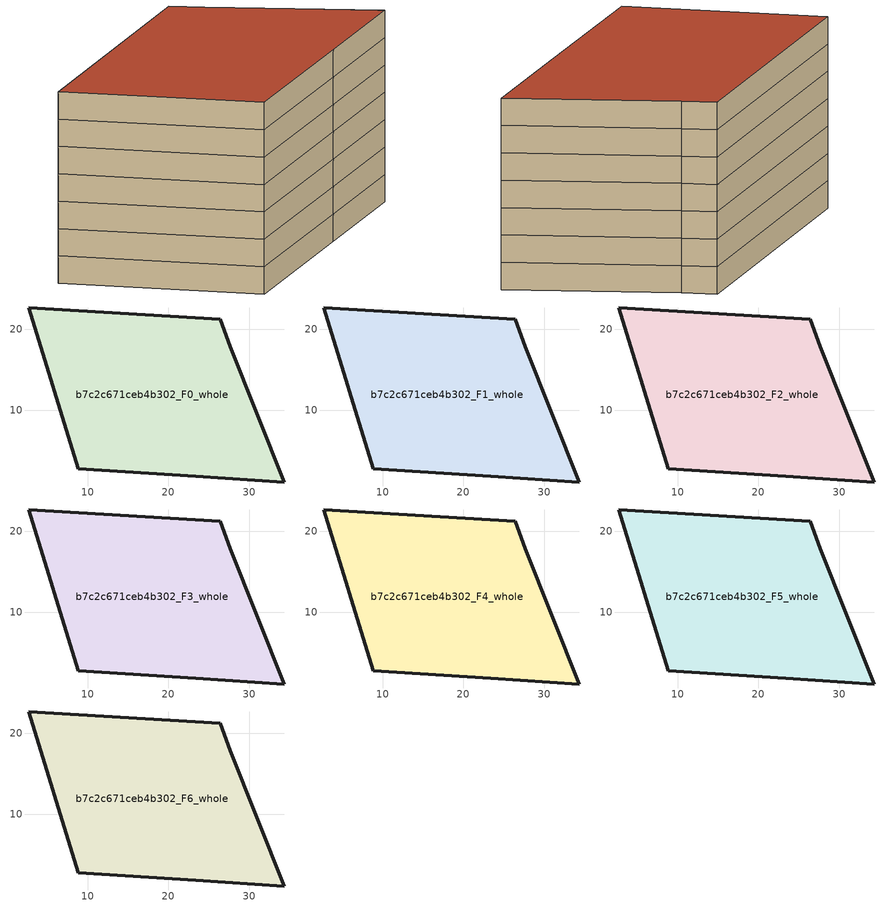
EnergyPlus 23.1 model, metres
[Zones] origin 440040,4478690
b7c2c671ceb4b302_F0_whole
 floor ground (EU_floor_Construction): 26.39,21.24 27.65,17.85 34.33,1.13 23.4,1.83 8.85,2.8 2.72,22.65 z0
 wall outside (EU_wall_Construction): 34.33,1.13 27.65,17.85 26.39,21.24 2.72,22.65 8.85,2.8 23.4,1.83 34.33,1.13 z0:3
b7c2c671ceb4b302_F1_whole
 floor to b7c2c671ceb4b302_F0_whole (EU_floor_Construction): 26.39,21.24 27.65,17.85 34.33,1.13 23.4,1.83 8.85,2.8 2.72,22.65 z3
 wall outside (EU_wall_Construction): 34.33,1.13 27.65,17.85 26.39,21.24 2.72,22.65 8.85,2.8 23.4,1.83 34.33,1.13 z3:6
b7c2c671ceb4b302_F2_whole
 floor to b7c2c671ceb4b302_F1_whole (EU_floor_Construction): 26.39,21.24 27.65,17.85 34.33,1.13 23.4,1.83 8.85,2.8 2.72,22.65 z6
 wall outside (EU_wall_Construction): 34.33,1.13 27.65,17.85 26.39,21.24 2.72,22.65 8.85,2.8 23.4,1.83 34.33,1.13 z6:9
b7c2c671ceb4b302_F3_whole
 floor to b7c2c671ceb4b302_F2_whole (EU_floor_Construction): 26.39,21.24 27.65,17.85 34.33,1.13 23.4,1.83 8.85,2.8 2.72,22.65 z9
 wall outside (EU_wall_Construction): 34.33,1.13 27.65,17.85 26.39,21.24 2.72,22.65 8.85,2.8 23.4,1.83 34.33,1.13 z9:12
b7c2c671ceb4b302_F4_whole
 floor to b7c2c671ceb4b302_F3_whole (EU_floor_Construction): 26.39,21.24 27.65,17.85 34.33,1.13 23.4,1.83 8.85,2.8 2.72,22.65 z12
 wall outside (EU_wall_Construction): 34.33,1.13 27.65,17.85 26.39,21.24 2.72,22.65 8.85,2.8 23.4,1.83 34.33,1.13 z12:15
b7c2c671ceb4b302_F5_whole
 floor to b7c2c671ceb4b302_F4_whole (EU_floor_Construction): 26.39,21.24 27.65,17.85 34.33,1.13 23.4,1.83 8.85,2.8 2.72,22.65 z15
 wall outside (EU_wall_Construction): 34.33,1.13 27.65,17.85 26.39,21.24 2.72,22.65 8.85,2.8 23.4,1.83 34.33,1.13 z15:18
b7c2c671ceb4b302_F6_whole
 floor to b7c2c671ceb4b302_F5_whole (EU_floor_Construction): 26.39,21.24 27.65,17.85 34.33,1.13 23.4,1.83 8.85,2.8 2.72,22.65 z18
 wall outside (EU_wall_Construction): 34.33,1.13 27.65,17.85 26.39,21.24 2.72,22.65 8.85,2.8 23.4,1.83 34.33,1.13 z18:21
 roof outside (EU_roof_Construction): 34.33,1.13 27.65,17.85 26.39,21.24 2.72,22.65 8.85,2.8 23.4,1.83 z21
[Building]
EU S2 Campaign: North Axis=0; Terrain=City; Solar Distribution=FullExterior
[Site:Location]
Madrid: Latitude=40.5; Longitude=-3.5; Time Zone=1; Elevation=609
[SizingPeriod:WeatherFileDays]
AnnualSizingPeriod: Begin Month=1; Begin Day of Month=1; End Month=12; End Day of Month=31; Day of Week for Start Day=Monday; Use Weather File Daylight Saving Period=No; Use Weather File Rain and Snow Indicators=No
[MATERIAL]
EU_InternalMass_Material: Roughness=MediumRough; Thickness=0.1; Conductivity=1; Density=1800; Specific Heat=900; Thermal Absorptance=0.9; Solar Absorptance=0.7; Visible Absorptance=0.7
[MATERIAL:NOMASS] Roughness=MediumRough; Thermal Absorptance=0.9; Solar Absorptance=0.7; Visible Absorptance=0.7
Name | Thermal Resistance
EU_wall_NoMass | 0.609216
EU_roof_NoMass | 0.513268
EU_floor_NoMass | 0.568163
[CONSTRUCTION]
EU_wall_Construction: EU_wall_NoMass
EU_roof_Construction: EU_roof_NoMass
EU_floor_Construction: EU_floor_NoMass
EU_InternalMass_Construction: EU_InternalMass_Material
[ZONE] Type=1; Multiplier=1; Ceiling Height=autocalculate; Volume=1438.93; Floor Area=autocalculate; Part of Total Floor Area=Yes
b7c2c671ceb4b302_F0_whole; b7c2c671ceb4b302_F1_whole; b7c2c671ceb4b302_F2_whole; b7c2c671ceb4b302_F3_whole; b7c2c671ceb4b302_F4_whole; b7c2c671ceb4b302_F5_whole; b7c2c671ceb4b302_F6_whole
[INTERNALMASS] Construction=EU_InternalMass_Construction; Surface Area=479.644
Name | Zone or ZoneList
b7c2c671ceb4b302_F0_whole_EU_InternalMass | b7c2c671ceb4b302_F0_whole
b7c2c671ceb4b302_F1_whole_EU_InternalMass | b7c2c671ceb4b302_F1_whole
b7c2c671ceb4b302_F2_whole_EU_InternalMass | b7c2c671ceb4b302_F2_whole
b7c2c671ceb4b302_F3_whole_EU_InternalMass | b7c2c671ceb4b302_F3_whole
b7c2c671ceb4b302_F4_whole_EU_InternalMass | b7c2c671ceb4b302_F4_whole
b7c2c671ceb4b302_F5_whole_EU_InternalMass | b7c2c671ceb4b302_F5_whole
b7c2c671ceb4b302_F6_whole_EU_InternalMass | b7c2c671ceb4b302_F6_whole
[OTHEREQUIPMENT] Fuel Type=Electricity; Design Level Calculation Method=Watts/Area; Power per Zone Floor Area=1; Fraction Latent=0; Fraction Radiant=0; Fraction Lost=0; Carbon Dioxide Generation Rate=0; EndUse Subcategory=EU_Step8_InternalGains
Name | Zone or ZoneList or Space or SpaceList | Schedule
EU_Step8_InternalGain_b7c2c671ceb4b302_F0_whole_f000 | b7c2c671ceb4b302_F0_whole | EU_Step8_GainSchedule_b7c2c671ceb4b302_F0_whole_f000
EU_Step8_InternalGain_b7c2c671ceb4b302_F1_whole_f000 | b7c2c671ceb4b302_F1_whole | EU_Step8_GainSchedule_b7c2c671ceb4b302_F1_whole_f000
EU_Step8_InternalGain_b7c2c671ceb4b302_F2_whole_f000 | b7c2c671ceb4b302_F2_whole | EU_Step8_GainSchedule_b7c2c671ceb4b302_F2_whole_f000
EU_Step8_InternalGain_b7c2c671ceb4b302_F3_whole_f000 | b7c2c671ceb4b302_F3_whole | EU_Step8_GainSchedule_b7c2c671ceb4b302_F3_whole_f000
EU_Step8_InternalGain_b7c2c671ceb4b302_F4_whole_f000 | b7c2c671ceb4b302_F4_whole | EU_Step8_GainSchedule_b7c2c671ceb4b302_F4_whole_f000
EU_Step8_InternalGain_b7c2c671ceb4b302_F5_whole_f000 | b7c2c671ceb4b302_F5_whole | EU_Step8_GainSchedule_b7c2c671ceb4b302_F5_whole_f000
EU_Step8_InternalGain_b7c2c671ceb4b302_F6_whole_f000 | b7c2c671ceb4b302_F6_whole | EU_Step8_GainSchedule_b7c2c671ceb4b302_F6_whole_f000
[ZONEVENTILATION:DESIGNFLOWRATE] Schedule=EU_AlwaysOn; Design Flow Rate Calculation Method=AirChanges/Hour; Air Changes per Hour=0.752966; Ventilation Type=Natural; Fan Pressure Rise=0; Fan Total Efficiency=1; Constant Term Coefficient=1; Temperature Term Coefficient=0; Velocity Term Coefficient=0; Velocity Squared Term Coefficient=0; Minimum Indoor Temperature=-100; Maximum Indoor Temperature=100; Delta Temperature=-100; Minimum Outdoor Temperature=-100; Maximum Outdoor Temperature=100; Maximum Wind Speed=40
Name | Zone or ZoneList or Space or SpaceList
EU_ConstantAir_b7c2c671ceb4b302_F0_whole | b7c2c671ceb4b302_F0_whole
EU_ConstantAir_b7c2c671ceb4b302_F1_whole | b7c2c671ceb4b302_F1_whole
EU_ConstantAir_b7c2c671ceb4b302_F2_whole | b7c2c671ceb4b302_F2_whole
EU_ConstantAir_b7c2c671ceb4b302_F3_whole | b7c2c671ceb4b302_F3_whole
EU_ConstantAir_b7c2c671ceb4b302_F4_whole | b7c2c671ceb4b302_F4_whole
EU_ConstantAir_b7c2c671ceb4b302_F5_whole | b7c2c671ceb4b302_F5_whole
EU_ConstantAir_b7c2c671ceb4b302_F6_whole | b7c2c671ceb4b302_F6_whole
[HVACTEMPLATE:THERMOSTAT] Constant Heating Setpoint=20; Constant Cooling Setpoint=50
EU_HeatOnly_b7c2c671ceb4b302_F0_whole; EU_HeatOnly_b7c2c671ceb4b302_F1_whole; EU_HeatOnly_b7c2c671ceb4b302_F2_whole; EU_HeatOnly_b7c2c671ceb4b302_F3_whole; EU_HeatOnly_b7c2c671ceb4b302_F4_whole; EU_HeatOnly_b7c2c671ceb4b302_F5_whole; EU_HeatOnly_b7c2c671ceb4b302_F6_whole
[HVACTEMPLATE:ZONE:IDEALLOADSAIRSYSTEM] System Availability Schedule=EU_AlwaysOn; Maximum Heating Supply Air Temperature=50; Minimum Cooling Supply Air Temperature=13; Maximum Heating Supply Air Humidity Ratio=0.0156; Minimum Cooling Supply Air Humidity Ratio=0.0077; Heating Limit=NoLimit; Cooling Limit=NoLimit; Heating Availability Schedule=EU_AlwaysOn; Cooling Availability Schedule=EU_CoolingOff; Dehumidification Control Type=ConstantSensibleHeatRatio; Cooling Sensible Heat Ratio=0.7; Dehumidification Setpoint=60; Humidification Control Type=None; Humidification Setpoint=30; Outdoor Air Method=None; Outdoor Air Flow Rate per Person=0.00944; Outdoor Air Flow Rate per Zone Floor Area=0; Outdoor Air Flow Rate per Zone=0; Demand Controlled Ventilation Type=None; Outdoor Air Economizer Type=NoEconomizer; Heat Recovery Type=None; Sensible Heat Recovery Effectiveness=0.7; Latent Heat Recovery Effectiveness=0.65
Name | Template Thermostat
b7c2c671ceb4b302_F0_whole | EU_HeatOnly_b7c2c671ceb4b302_F0_whole
b7c2c671ceb4b302_F1_whole | EU_HeatOnly_b7c2c671ceb4b302_F1_whole
b7c2c671ceb4b302_F2_whole | EU_HeatOnly_b7c2c671ceb4b302_F2_whole
b7c2c671ceb4b302_F3_whole | EU_HeatOnly_b7c2c671ceb4b302_F3_whole
b7c2c671ceb4b302_F4_whole | EU_HeatOnly_b7c2c671ceb4b302_F4_whole
b7c2c671ceb4b302_F5_whole | EU_HeatOnly_b7c2c671ceb4b302_F5_whole
b7c2c671ceb4b302_F6_whole | EU_HeatOnly_b7c2c671ceb4b302_F6_whole
[SIZING:ZONE] Zone Cooling Design Supply Air Temperature Input Method=SupplyAirTemperature; Zone Cooling Design Supply Air Temperature=13; Zone Heating Design Supply Air Temperature Input Method=SupplyAirTemperature; Zone Heating Design Supply Air Temperature=50; Zone Cooling Design Supply Air Humidity Ratio=0.008; Zone Heating Design Supply Air Humidity Ratio=0.008; Cooling Design Air Flow Method=DesignDay; Cooling Design Air Flow Rate=0; Cooling Minimum Air Flow per Zone Floor Area=0.000762; Cooling Minimum Air Flow=0; Cooling Minimum Air Flow Fraction=0.2; Heating Design Air Flow Method=DesignDay; Heating Design Air Flow Rate=0; Heating Maximum Air Flow per Zone Floor Area=0.002032; Heating Maximum Air Flow=0.141576; Heating Maximum Air Flow Fraction=0.3; Account for Dedicated Outdoor Air System=No; Dedicated Outdoor Air System Control Strategy=NeutralSupplyAir; Dedicated Outdoor Air Low Setpoint Temperature for Design=autosize; Dedicated Outdoor Air High Setpoint Temperature for Design=autosize; Zone Load Sizing Method=Sensible Load Only No Latent Load; Zone Latent Cooling Design Supply Air Humidity Ratio Input Method=HumidityRatioDifference; Zone Cooling Design Supply Air Humidity Ratio Difference=0.005; Zone Latent Heating Design Supply Air Humidity Ratio Input Method=HumidityRatioDifference; Zone Humidification Design Supply Air Humidity Ratio Difference=0.005
b7c2c671ceb4b302_F0_whole; b7c2c671ceb4b302_F1_whole; b7c2c671ceb4b302_F2_whole; b7c2c671ceb4b302_F3_whole; b7c2c671ceb4b302_F4_whole; b7c2c671ceb4b302_F5_whole; b7c2c671ceb4b302_F6_whole
[SCHEDULE:CONSTANT]
Name | Hourly Value
EU_AlwaysOn | 1
EU_CoolingOff | 0
[SCHEDULE:FILE] Column Number=1; Rows to Skip at Top=0; Number of Hours of Data=8760; Column Separator=Comma; Interpolate to Timestep=No; Minutes per Item=60; Adjust Schedule for Daylight Savings=Yes
Name | File
EU_Step8_GainSchedule_b7c2c671ceb4b302_F0_whole_f000 | C:\Users\o_iseri\Desktop\OpenUBEM\openubem\outputs\eu_evidence\EU-11\ES-MAD-BERRUGUETE\idfs\b7c2c671ceb4b302\b7c2c671ceb4b302_F0_whole_f000_gain.csv
EU_Step8_GainSchedule_b7c2c671ceb4b302_F1_whole_f000 | C:\Users\o_iseri\Desktop\OpenUBEM\openubem\outputs\eu_evidence\EU-11\ES-MAD-BERRUGUETE\idfs\b7c2c671ceb4b302\b7c2c671ceb4b302_F1_whole_f000_gain.csv
EU_Step8_GainSchedule_b7c2c671ceb4b302_F2_whole_f000 | C:\Users\o_iseri\Desktop\OpenUBEM\openubem\outputs\eu_evidence\EU-11\ES-MAD-BERRUGUETE\idfs\b7c2c671ceb4b302\b7c2c671ceb4b302_F2_whole_f000_gain.csv
EU_Step8_GainSchedule_b7c2c671ceb4b302_F3_whole_f000 | C:\Users\o_iseri\Desktop\OpenUBEM\openubem\outputs\eu_evidence\EU-11\ES-MAD-BERRUGUETE\idfs\b7c2c671ceb4b302\b7c2c671ceb4b302_F3_whole_f000_gain.csv
EU_Step8_GainSchedule_b7c2c671ceb4b302_F4_whole_f000 | C:\Users\o_iseri\Desktop\OpenUBEM\openubem\outputs\eu_evidence\EU-11\ES-MAD-BERRUGUETE\idfs\b7c2c671ceb4b302\b7c2c671ceb4b302_F4_whole_f000_gain.csv
EU_Step8_GainSchedule_b7c2c671ceb4b302_F5_whole_f000 | C:\Users\o_iseri\Desktop\OpenUBEM\openubem\outputs\eu_evidence\EU-11\ES-MAD-BERRUGUETE\idfs\b7c2c671ceb4b302\b7c2c671ceb4b302_F5_whole_f000_gain.csv
EU_Step8_GainSchedule_b7c2c671ceb4b302_F6_whole_f000 | C:\Users\o_iseri\Desktop\OpenUBEM\openubem\outputs\eu_evidence\EU-11\ES-MAD-BERRUGUETE\idfs\b7c2c671ceb4b302\b7c2c671ceb4b302_F6_whole_f000_gain.csv
